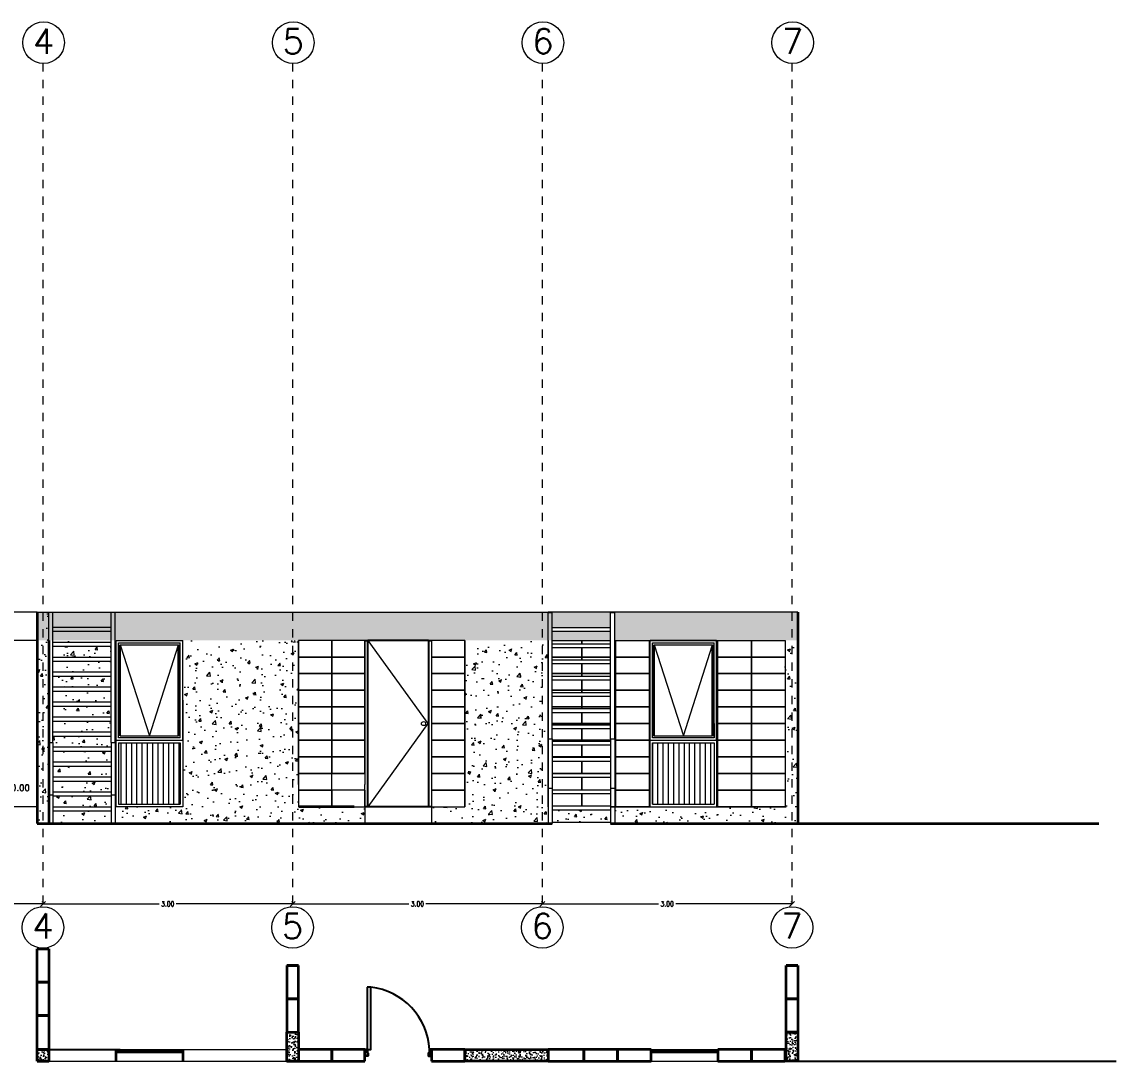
# Model space of a CAD drawing. Header units: inches. Extents: x -1721 to -596, y -6348 to -3031.
# Drawn here: x -682.13 to -668.98, y -3096.28 to -3083.8 of the extents above; entities that cross this region are included whole.
import ezdxf

# ---------------------------------------------------------------- set-up
doc = ezdxf.new("R2010")
doc.units = ezdxf.units.IN
doc.header["$MEASUREMENT"] = 0
doc.linetypes.add('CENTER', pattern=[2, 1.25, -0.25, 0.25, -0.25])
for name, color, linetype, lineweight in [('$1$A-DOOR-FULL', 4, 'Continuous', 25), ('$1$A-FLOR-PATT', 8, 'Continuous', 18), ('$1$A-FURN', 8, 'Continuous', 18), ('$1$A-GLAZ-FULL', 4, 'Continuous', 25), ('$1$A-WALL-FULL', 7, 'Continuous', 35), ('A-ANNO-DIMS', 3, 'Continuous', 18), ('A-ANNO-SYMB', 3, 'Continuous', 18), ('A-ANNO-TEXT', 3, 'Continuous', 18), ('A-DOOR-FULL', 4, 'Continuous', 25), ('A-ELEV-MBE1', 7, 'Continuous', 13), ('A-ELEV-MBE2', 4, 'Continuous', 18), ('A-ELEV-PATT', 8, 'Continuous', 13), ('A-SECT-MCUT', 7, 'Continuous', 35)]:
    doc.layers.add(name, color=color, linetype=linetype, lineweight=lineweight)
doc.layers.add('$1$Layer1', color=7, linetype='Continuous')
doc.layers.add('Layer1', color=7, linetype='Continuous')
doc.styles.add('E-ROMANS', font='romans.shx', dxfattribs={"width": 0.8})
doc.dimstyles.new('E-0050_TICK_12', dxfattribs={"dimscale": 0.001, "dimtxt": 60, "dimasz": 60, "dimexe": 30, "dimexo": 20, "dimgap": 30, "dimtad": 0, "dimzin": 0, "dimdsep": 46, "dimtxsty": 'E-ROMANS', "dimblk": 'OBLIQUE', "dimcen": 30, "dimclrd": 256, "dimclre": 256, "dimclrt": 256, "dimadec": 0, "dimazin": 0, "dimtfac": 1, "dimtmove": 1, "dimatfit": 3, "dimldrblk": 'OPEN90', "dimfxl": 1, "dimtfill": 1, "dimtolj": 1, "dimtzin": 0, "dimlwd": -1, "dimarcsym": 0})
pattern_1 = [(50, (-657.52882, -2986.64248), (0.3643693, -0.0318782), [0.0381, -0.4191]), (355, (-657.52882, -2986.64248), (-0.0704857, 0.3821133), [0.03048, -0.33528]), (100.451, (-657.49846, -2986.64514), (0.293885, 0.3502334), [0.03238, -0.35618]), (46.1842, (-657.5288, -2986.5409), (0.542158, -0.0840847), [0.05715, -0.62865]), (96.6356, (-657.48364, -2986.5479), (0.4748085, 0.494851), [0.04857, -0.53427]), (351.184, (-657.5288, -2986.5409), (0.4748092, 0.4948502), [0.04572, -0.50292]), (21, (-657.47802, -2986.56628), (0.3032298, -0.204531), [0.0381, -0.4191]), (326, (-657.47802, -2986.56628), (0.123604, 0.3683759), [0.03048, -0.33528]), (71.4514, (-657.45275, -2986.58332), (0.426833, 0.1638457), [0.03238, -0.35618]), (37.5, (-657.52882, -2986.64248), (0.0061772, 0.16911008), [0, -0.331216, 0, -0.34036, 0, -0.33655]), (7.5, (-657.52882, -2986.64248), (0.13363933, 0.20036115), [0, -0.194056, 0, -0.323596, 0, -0.12827]), (327.5, (-657.6421, -2986.64248), (0.27118119, -0.01145749), [0, -0.127, 0, -0.39624, 0, -0.52578]), (317.5, (-657.6929, -2986.64248), (0.29625836, 0.050853), [0, -0.1651, 0, -0.263144, 0, -0.37338])]

# ---------------------------------------------------------------- blocks, each defined once
blk = doc.blocks.new('_Oblique')
at = {"color": 0, "linetype": 'ByBlock', "lineweight": -2}
blk.add_line((-0.5, -0.5), (0.5, 0.5), dxfattribs=at)
blk = doc.blocks.new('*D9')
at = {"layer": 'A-ANNO-DIMS', "lineweight": -2, "transparency": 16777216}
for p, q in [((-684.873, -3094.373), (-684.873, -3094.363)), ((-681.873, -3094.373), (-681.873, -3094.363))]:
    blk.add_line(p, q, dxfattribs=at)
at = {"layer": 'A-ANNO-DIMS', "transparency": 16777216}
for p, q in [((-684.873, -3094.393), (-683.477, -3094.393)), ((-681.873, -3094.393), (-683.27, -3094.393))]:
    blk.add_line(p, q, dxfattribs=at)
at = {"layer": 'DEFPOINTS', "color": 0, "transparency": 16777216}
for p in [(-684.873, -3094.393), (-681.873, -3094.393), (-681.873, -3094.393)]:
    blk.add_point(p, dxfattribs=at)
at = {"layer": 'A-ANNO-DIMS', "transparency": 16777216, "xscale": 0.06, "yscale": 0.06, "zscale": 0.06, "rotation": 180}
blk.add_blockref('_Oblique', (-684.873, -3094.393), dxfattribs=at)
at = {"layer": 'A-ANNO-DIMS', "transparency": 16777216, "xscale": 0.06, "yscale": 0.06, "zscale": 0.06}
blk.add_blockref('_Oblique', (-681.873, -3094.393), dxfattribs=at)
at = {"layer": 'A-ANNO-DIMS', "transparency": 16777216, "insert": (-683.373, -3094.393), "char_height": 0.06, "attachment_point": 5, "style": 'E-ROMANS', "bg_fill": 3, "box_fill_scale": 1.25, "bg_fill_color": 256, "bg_fill_true_color": 13158600, "bg_fill_transparency": 0}
blk.add_mtext('\\A1;3.00', dxfattribs=at)
blk = doc.blocks.new('_Open90')
at = {"color": 0, "linetype": 'ByBlock', "lineweight": -2}
for p, q in [((0, 0), (-1, 0)), ((-0.5, 0.5), (0, 0)), ((0, 0), (-0.5, -0.5))]:
    blk.add_line(p, q, dxfattribs=at)
blk = doc.blocks.new('*D10')
at = {"layer": 'A-ANNO-DIMS', "lineweight": -2, "transparency": 16777216}
for p, q in [((-681.873, -3094.373), (-681.873, -3094.363)), ((-678.873, -3094.373), (-678.873, -3094.363))]:
    blk.add_line(p, q, dxfattribs=at)
at = {"layer": 'A-ANNO-DIMS', "transparency": 16777216}
for p, q in [((-681.873, -3094.393), (-680.477, -3094.393)), ((-678.873, -3094.393), (-680.27, -3094.393))]:
    blk.add_line(p, q, dxfattribs=at)
at = {"layer": 'DEFPOINTS', "color": 0, "transparency": 16777216}
for p in [(-681.873, -3094.393), (-678.873, -3094.393), (-678.873, -3094.393)]:
    blk.add_point(p, dxfattribs=at)
at = {"layer": 'A-ANNO-DIMS', "transparency": 16777216, "xscale": 0.06, "yscale": 0.06, "zscale": 0.06, "rotation": 180}
blk.add_blockref('_Oblique', (-681.873, -3094.393), dxfattribs=at)
at = {"layer": 'A-ANNO-DIMS', "transparency": 16777216, "xscale": 0.06, "yscale": 0.06, "zscale": 0.06}
blk.add_blockref('_Oblique', (-678.873, -3094.393), dxfattribs=at)
at = {"layer": 'A-ANNO-DIMS', "transparency": 16777216, "insert": (-680.373, -3094.393), "char_height": 0.06, "attachment_point": 5, "style": 'E-ROMANS', "bg_fill": 3, "box_fill_scale": 1.25, "bg_fill_color": 256, "bg_fill_true_color": 13158600, "bg_fill_transparency": 0}
blk.add_mtext('\\A1;3.00', dxfattribs=at)
blk = doc.blocks.new('*D11')
at = {"layer": 'A-ANNO-DIMS', "lineweight": -2, "transparency": 16777216}
for p, q in [((-678.873, -3094.373), (-678.873, -3094.363)), ((-675.873, -3094.373), (-675.873, -3094.363))]:
    blk.add_line(p, q, dxfattribs=at)
at = {"layer": 'A-ANNO-DIMS', "transparency": 16777216}
for p, q in [((-678.873, -3094.393), (-677.477, -3094.393)), ((-675.873, -3094.393), (-677.27, -3094.393))]:
    blk.add_line(p, q, dxfattribs=at)
at = {"layer": 'DEFPOINTS', "color": 0, "transparency": 16777216}
for p in [(-678.873, -3094.393), (-675.873, -3094.393), (-675.873, -3094.393)]:
    blk.add_point(p, dxfattribs=at)
at = {"layer": 'A-ANNO-DIMS', "transparency": 16777216, "xscale": 0.06, "yscale": 0.06, "zscale": 0.06, "rotation": 180}
blk.add_blockref('_Oblique', (-678.873, -3094.393), dxfattribs=at)
at = {"layer": 'A-ANNO-DIMS', "transparency": 16777216, "xscale": 0.06, "yscale": 0.06, "zscale": 0.06}
blk.add_blockref('_Oblique', (-675.873, -3094.393), dxfattribs=at)
at = {"layer": 'A-ANNO-DIMS', "transparency": 16777216, "insert": (-677.373, -3094.393), "char_height": 0.06, "attachment_point": 5, "style": 'E-ROMANS', "bg_fill": 3, "box_fill_scale": 1.25, "bg_fill_color": 256, "bg_fill_true_color": 13158600, "bg_fill_transparency": 0}
blk.add_mtext('\\A1;3.00', dxfattribs=at)
blk = doc.blocks.new('*D12')
at = {"layer": 'A-ANNO-DIMS', "lineweight": -2, "transparency": 16777216}
for p, q in [((-675.873, -3094.373), (-675.873, -3094.363)), ((-672.873, -3094.373), (-672.873, -3094.363))]:
    blk.add_line(p, q, dxfattribs=at)
at = {"layer": 'A-ANNO-DIMS', "transparency": 16777216}
for p, q in [((-675.873, -3094.393), (-674.477, -3094.393)), ((-672.873, -3094.393), (-674.27, -3094.393))]:
    blk.add_line(p, q, dxfattribs=at)
at = {"layer": 'DEFPOINTS', "color": 0, "transparency": 16777216}
for p in [(-675.873, -3094.393), (-672.873, -3094.393), (-672.873, -3094.393)]:
    blk.add_point(p, dxfattribs=at)
at = {"layer": 'A-ANNO-DIMS', "transparency": 16777216, "xscale": 0.06, "yscale": 0.06, "zscale": 0.06, "rotation": 180}
blk.add_blockref('_Oblique', (-675.873, -3094.393), dxfattribs=at)
at = {"layer": 'A-ANNO-DIMS', "transparency": 16777216, "xscale": 0.06, "yscale": 0.06, "zscale": 0.06}
blk.add_blockref('_Oblique', (-672.873, -3094.393), dxfattribs=at)
at = {"layer": 'A-ANNO-DIMS', "transparency": 16777216, "insert": (-674.373, -3094.393), "char_height": 0.06, "attachment_point": 5, "style": 'E-ROMANS', "bg_fill": 3, "box_fill_scale": 1.25, "bg_fill_color": 256, "bg_fill_true_color": 13158600, "bg_fill_transparency": 0}
blk.add_mtext('\\A1;3.00', dxfattribs=at)

msp = doc.modelspace()

# ---------------------------------------------------------------- hatches: boundary and pattern name
at = {"layer": '$1$A-FLOR-PATT'}
h = msp.add_hatch(dxfattribs=at)
h.set_pattern_fill('AR-CONC', color=256, scale=0.0005, style=0)
h.set_pattern_definition([(50, (-657.52882, -3009.13192), (0.091092334, -0.00796954), [0.009525, -0.104775]), (355, (-657.52882, -3009.13192), (-0.01762141, 0.09552832), [0.00762, -0.08382]), (100.451, (-657.52123, -3009.13258), (0.07347125, 0.08755834), [0.008095, -0.089045]), (46.1842, (-657.52882, -3009.10652), (0.13553952, -0.02102116), [0.0142875, -0.1571625]), (96.6356, (-657.51753, -3009.10827), (0.11870212, 0.12371278), [0.0121425, -0.1335675]), (351.184, (-657.52882, -3009.10652), (0.1187023, 0.12371256), [0.01143, -0.12573]), (21, (-657.51612, -3009.11287), (0.07580744, -0.05113276), [0.009525, -0.104775]), (326, (-657.51612, -3009.11287), (0.03090101, 0.09209398), [0.00762, -0.08382]), (71.4514, (-657.5098, -3009.11713), (0.106708245, 0.04096143), [0.008095, -0.089045]), (37.5, (-657.52882, -3009.13192), (0.001544302, 0.04227752), [0, -0.082804, 0, -0.08509, 0, -0.0841375]), (7.5, (-657.52882, -3009.13192), (0.033409831, 0.050090287), [0, -0.048514, 0, -0.080899, 0, -0.0320675]), (327.5, (-657.557142, -3009.13192), (0.067795298, -0.002864372), [0, -0.03175, 0, -0.09906, 0, -0.131445]), (317.5, (-657.56984, -3009.13192), (0.07406459, 0.012713246), [0, -0.041275, 0, -0.065786, 0, -0.093345])])
h.paths.add_polyline_path([(-678.803, -3095.933), (-678.943, -3095.933), (-678.943, -3096.283), (-678.803, -3096.283)])
h = msp.add_hatch(dxfattribs=at)
h.set_pattern_fill('AR-CONC', color=256, scale=0.0005, style=0)
h.set_pattern_definition([(50, (-639.52882, -3009.13192), (0.091092334, -0.00796954), [0.009525, -0.104775]), (355, (-639.52882, -3009.13192), (-0.01762141, 0.09552832), [0.00762, -0.08382]), (100.451, (-639.52123, -3009.13258), (0.07347125, 0.08755834), [0.008095, -0.089045]), (46.1842, (-639.52882, -3009.10652), (0.13553952, -0.02102116), [0.0142875, -0.1571625]), (96.6356, (-639.51753, -3009.10827), (0.11870212, 0.12371278), [0.0121425, -0.1335675]), (351.184, (-639.52882, -3009.10652), (0.1187023, 0.12371256), [0.01143, -0.12573]), (21, (-639.51612, -3009.11287), (0.07580744, -0.05113276), [0.009525, -0.104775]), (326, (-639.51612, -3009.11287), (0.03090101, 0.09209398), [0.00762, -0.08382]), (71.4514, (-639.5098, -3009.11713), (0.106708245, 0.04096143), [0.008095, -0.089045]), (37.5, (-639.52882, -3009.13192), (0.001544302, 0.04227752), [0, -0.082804, 0, -0.08509, 0, -0.0841375]), (7.5, (-639.52882, -3009.13192), (0.033409831, 0.050090287), [0, -0.048514, 0, -0.080899, 0, -0.0320675]), (327.5, (-639.557142, -3009.13192), (0.067795298, -0.002864372), [0, -0.03175, 0, -0.09906, 0, -0.131445]), (317.5, (-639.56984, -3009.13192), (0.07406459, 0.012713246), [0, -0.041275, 0, -0.065786, 0, -0.093345])])
h.paths.add_polyline_path([(-672.943, -3096.283), (-672.803, -3096.283), (-672.803, -3095.933), (-672.943, -3095.933)])
h = msp.add_hatch(dxfattribs=at)
h.set_pattern_fill('AR-CONC', color=256, scale=0.0005, style=0)
h.set_pattern_definition([(50, (-649.33882, -3009.13192), (0.091092334, -0.00796954), [0.009525, -0.104775]), (355, (-649.33882, -3009.13192), (-0.01762141, 0.09552832), [0.00762, -0.08382]), (100.451, (-649.33123, -3009.13258), (0.07347125, 0.08755834), [0.008095, -0.089045]), (46.1842, (-649.33882, -3009.10652), (0.13553952, -0.02102116), [0.0142875, -0.1571625]), (96.6356, (-649.32753, -3009.10827), (0.11870212, 0.12371278), [0.0121425, -0.1335675]), (351.184, (-649.33882, -3009.10652), (0.1187023, 0.12371256), [0.01143, -0.12573]), (21, (-649.32612, -3009.11287), (0.07580744, -0.05113276), [0.009525, -0.104775]), (326, (-649.32612, -3009.11287), (0.03090101, 0.09209398), [0.00762, -0.08382]), (71.4514, (-649.3198, -3009.11713), (0.106708245, 0.04096143), [0.008095, -0.089045]), (37.5, (-649.33882, -3009.13192), (0.001544302, 0.04227752), [0, -0.082804, 0, -0.08509, 0, -0.0841375]), (7.5, (-649.33882, -3009.13192), (0.033409831, 0.050090287), [0, -0.048514, 0, -0.080899, 0, -0.0320675]), (327.5, (-649.367142, -3009.13192), (0.067795298, -0.002864372), [0, -0.03175, 0, -0.09906, 0, -0.131445]), (317.5, (-649.37984, -3009.13192), (0.07406459, 0.012713246), [0, -0.041275, 0, -0.065786, 0, -0.093345])])
h.paths.add_polyline_path([(-681.943, -3096.143), (-681.943, -3096.283), (-681.803, -3096.283), (-681.803, -3096.143)])
for points in [[(-680.977, -3096.179), (-680.977, -3096.177), (-680.991, -3096.177), (-680.991, -3096.155), (-680.977, -3096.155), (-680.977, -3096.153), (-680.993, -3096.153), (-680.993, -3096.179)], [(-680.21, -3096.179), (-680.21, -3096.177), (-680.196, -3096.177), (-680.196, -3096.155), (-680.21, -3096.155), (-680.21, -3096.153), (-680.193, -3096.153), (-680.193, -3096.179)], [(-674.547, -3096.179), (-674.547, -3096.177), (-674.561, -3096.177), (-674.561, -3096.155), (-674.547, -3096.155), (-674.547, -3096.153), (-674.563, -3096.153), (-674.563, -3096.179)], [(-673.78, -3096.179), (-673.78, -3096.177), (-673.766, -3096.177), (-673.766, -3096.155), (-673.78, -3096.155), (-673.78, -3096.153), (-673.763, -3096.153), (-673.763, -3096.179)]]:
    msp.add_hatch(color=256, dxfattribs=at).paths.add_polyline_path(points)
h = msp.add_hatch(dxfattribs=at)
h.set_pattern_fill('AR-CONC', color=256, scale=0.0005, style=0)
h.set_pattern_definition([(50, (-657.53882, -3009.13192), (0.091092334, -0.00796954), [0.009525, -0.104775]), (355, (-657.53882, -3009.13192), (-0.01762141, 0.09552832), [0.00762, -0.08382]), (100.451, (-657.53123, -3009.13258), (0.07347125, 0.08755834), [0.008095, -0.089045]), (46.1842, (-657.53882, -3009.10652), (0.13553952, -0.02102116), [0.0142875, -0.1571625]), (96.6356, (-657.52753, -3009.10827), (0.11870212, 0.12371278), [0.0121425, -0.1335675]), (351.184, (-657.53882, -3009.10652), (0.1187023, 0.12371256), [0.01143, -0.12573]), (21, (-657.52612, -3009.11287), (0.07580744, -0.05113276), [0.009525, -0.104775]), (326, (-657.52612, -3009.11287), (0.03090101, 0.09209398), [0.00762, -0.08382]), (71.4514, (-657.5198, -3009.11713), (0.106708245, 0.04096143), [0.008095, -0.089045]), (37.5, (-657.53882, -3009.13192), (0.001544302, 0.04227752), [0, -0.082804, 0, -0.08509, 0, -0.0841375]), (7.5, (-657.53882, -3009.13192), (0.033409831, 0.050090287), [0, -0.048514, 0, -0.080899, 0, -0.0320675]), (327.5, (-657.567142, -3009.13192), (0.067795298, -0.002864372), [0, -0.03175, 0, -0.09906, 0, -0.131445]), (317.5, (-657.57984, -3009.13192), (0.07406459, 0.012713246), [0, -0.041275, 0, -0.065786, 0, -0.093345])])
h.paths.add_polyline_path([(-676.803, -3096.143), (-676.803, -3096.283), (-675.803, -3096.283), (-675.803, -3096.143)])
at = {"layer": 'A-ELEV-PATT'}
h = msp.add_hatch(dxfattribs=at)
h.set_pattern_fill('AR-CONC', color=256, scale=0.002, style=0)
h.set_pattern_definition([(50, (-657.53882, -2986.64248), (0.3643693, -0.0318782), [0.0381, -0.4191]), (355, (-657.53882, -2986.64248), (-0.0704857, 0.3821133), [0.03048, -0.33528]), (100.451, (-657.50846, -2986.64514), (0.293885, 0.3502334), [0.03238, -0.35618]), (46.1842, (-657.5388, -2986.5409), (0.542158, -0.0840847), [0.05715, -0.62865]), (96.6356, (-657.49364, -2986.5479), (0.4748085, 0.494851), [0.04857, -0.53427]), (351.184, (-657.5388, -2986.5409), (0.4748092, 0.4948502), [0.04572, -0.50292]), (21, (-657.48802, -2986.56628), (0.3032298, -0.204531), [0.0381, -0.4191]), (326, (-657.48802, -2986.56628), (0.123604, 0.3683759), [0.03048, -0.33528]), (71.4514, (-657.46275, -2986.58332), (0.426833, 0.1638457), [0.03238, -0.35618]), (37.5, (-657.53882, -2986.64248), (0.0061772, 0.16911008), [0, -0.331216, 0, -0.34036, 0, -0.33655]), (7.5, (-657.53882, -2986.64248), (0.13363933, 0.20036115), [0, -0.194056, 0, -0.323596, 0, -0.12827]), (327.5, (-657.6521, -2986.64248), (0.27118119, -0.01145749), [0, -0.127, 0, -0.39624, 0, -0.52578]), (317.5, (-657.7029, -2986.64248), (0.29625836, 0.050853), [0, -0.1651, 0, -0.263144, 0, -0.37338])])
h.paths.add_polyline_path([(-681.753, -3092.557), (-681.753, -3092.687), (-681.053, -3092.687), (-681.053, -3092.557)])
h.paths.add_polyline_path([(-681.753, -3091.297), (-681.753, -3091.427), (-681.053, -3091.427), (-681.053, -3091.297)])
h.paths.add_polyline_path([(-681.753, -3091.227), (-681.753, -3091.247), (-681.053, -3091.247), (-681.053, -3091.227)])
h.paths.add_polyline_path([(-681.753, -3091.477), (-681.753, -3091.607), (-681.053, -3091.607), (-681.053, -3091.477)])
h.paths.add_polyline_path([(-681.803, -3093.427), (-681.803, -3090.887), (-681.943, -3090.887), (-681.943, -3093.427)])
h.paths.add_polyline_path([(-681.753, -3091.657), (-681.753, -3091.787), (-681.053, -3091.787), (-681.053, -3091.657)])
h.paths.add_polyline_path([(-681.753, -3093.277), (-681.753, -3093.427), (-681.053, -3093.427), (-681.053, -3093.277)])
h.paths.add_polyline_path([(-681.753, -3091.837), (-681.753, -3091.967), (-681.053, -3091.967), (-681.053, -3091.837)])
h.paths.add_polyline_path([(-681.753, -3093.097), (-681.753, -3093.227), (-681.053, -3093.227), (-681.053, -3093.097)])
h.paths.add_polyline_path([(-681.753, -3092.017), (-681.753, -3092.147), (-681.053, -3092.147), (-681.053, -3092.017)])
h.paths.add_polyline_path([(-681.753, -3092.917), (-681.753, -3093.047), (-681.053, -3093.047), (-681.053, -3092.917)])
h.paths.add_polyline_path([(-681.753, -3092.197), (-681.753, -3092.327), (-681.053, -3092.327), (-681.053, -3092.197)])
h.paths.add_polyline_path([(-681.753, -3092.737), (-681.753, -3092.867), (-681.053, -3092.867), (-681.053, -3092.737)])
h.paths.add_polyline_path([(-681.753, -3092.377), (-681.753, -3092.507), (-681.053, -3092.507), (-681.053, -3092.377)])
h = msp.add_hatch(dxfattribs=at)
h.set_pattern_fill('AR-CONC', color=256, scale=0.002, angle=360, style=0)
h.set_pattern_definition([(50, (-705.61083, -3142.98666), (0.3643693, -0.0318782), [0.0381, -0.4191]), (355, (-705.61083, -3142.98666), (-0.0704857, 0.3821133), [0.03048, -0.33528]), (100.451, (-705.58047, -3142.9893), (0.293885, 0.3502334), [0.03238, -0.35618]), (46.1842, (-705.61083, -3142.88506), (0.542158, -0.0840847), [0.05715, -0.62865]), (96.6356, (-705.56565, -3142.89206), (0.4748085, 0.494851), [0.04857, -0.53427]), (351.184, (-705.61083, -3142.88506), (0.474809, 0.49485), [0.04572, -0.50292]), (21, (-705.56003, -3142.91046), (0.3032298, -0.204531), [0.0381, -0.4191]), (326, (-705.56003, -3142.91046), (0.123604, 0.368376), [0.03048, -0.33528]), (71.4514, (-705.53476, -3142.9275), (0.426833, 0.1638457), [0.03238, -0.35618]), (37.5, (-705.61083, -3142.98666), (0.0061772, 0.16911008), [0, -0.331216, 0, -0.34036, 0, -0.33655]), (7.5, (-705.61083, -3142.98666), (0.1336393, 0.20036115), [0, -0.194056, 0, -0.323596, 0, -0.12827]), (327.5, (-705.72412, -3142.98666), (0.2711812, -0.0114575), [0, -0.127, 0, -0.39624, 0, -0.52578]), (317.5, (-705.77492, -3142.98666), (0.2962584, 0.050853), [0, -0.1651, 0, -0.263144, 0, -0.37338])])
h.paths.add_polyline_path([(-675.053, -3091.072), (-675.053, -3091.117), (-675.753, -3091.117), (-675.753, -3091.072)])
h.paths.add_polyline_path([(-675.003, -3090.887), (-675.003, -3091.227), (-672.803, -3091.227), (-672.803, -3090.887)])
h.paths.add_polyline_path([(-675.053, -3091.227), (-675.053, -3090.887), (-681.943, -3090.887), (-681.943, -3091.227)])
h = msp.add_hatch(dxfattribs=at)
h.set_pattern_fill('AR-CONC', color=256, scale=0.002, style=0)
h.set_pattern_definition(pattern_1)
h.paths.add_polyline_path([(-678.943, -3093.427), (-678.003, -3093.427), (-678.003, -3093.227), (-678.803, -3093.227), (-678.803, -3092.627), (-678.803, -3092.427), (-678.803, -3092.227), (-678.803, -3092.027), (-678.803, -3091.827), (-678.803, -3091.627), (-678.803, -3091.427), (-678.803, -3091.23), (-680.193, -3091.23), (-680.193, -3092.377), (-680.193, -3093.227), (-680.993, -3093.227), (-681.003, -3093.227), (-681.003, -3093.427)])
h.paths.add_polyline_path([(-675.803, -3092.412), (-675.803, -3091.227), (-676.803, -3091.227), (-676.803, -3091.427), (-676.803, -3091.627), (-676.803, -3091.827), (-676.803, -3092.027), (-676.803, -3092.227), (-676.803, -3092.427), (-676.803, -3092.627), (-676.803, -3092.827), (-676.803, -3093.027), (-676.803, -3093.227), (-677.203, -3093.227), (-677.203, -3093.427), (-675.803, -3093.427)])
h = msp.add_hatch(dxfattribs=at)
h.set_pattern_fill('AR-CONC', color=256, scale=0.002, style=0)
h.set_pattern_definition(pattern_1)
h.paths.add_polyline_path([(-675.753, -3093.262), (-675.753, -3093.412), (-675.053, -3093.412), (-675.053, -3093.262)])
h.paths.add_polyline_path([(-675.003, -3093.227), (-675.003, -3093.427), (-672.803, -3093.427), (-672.803, -3091.227), (-672.953, -3091.227), (-672.953, -3093.227)])
h = msp.add_hatch(dxfattribs=at)
h.set_pattern_fill('ANSI31', color=256, scale=0.02, angle=45, style=0)
h.set_pattern_definition([(90, (-648.92882, -2986.64248), (-0.0635, 7e-18), [])])
h.paths.add_polyline_path([(-680.223, -3092.457), (-680.963, -3092.457), (-680.963, -3093.197), (-680.223, -3093.197)])
h = msp.add_hatch(dxfattribs=at)
h.set_pattern_fill('ANSI31', color=256, scale=0.02, angle=45, style=0)
h.set_pattern_definition([(90, (-657.52882, -2986.64248), (-0.0635, 7e-18), [])])
h.paths.add_polyline_path([(-674.548, -3092.457), (-674.548, -3093.197), (-673.808, -3093.197), (-673.808, -3092.457)])

# ---------------------------------------------------------------- linework, layer by layer
at = {"layer": '$1$A-DOOR-FULL'}
msp.add_lwpolyline([(-677.978, -3095.393), (-677.978, -3096.143), (-677.933, -3096.143), (-677.933, -3095.393)], close=True, dxfattribs=at)
msp.add_arc((-678.026, -3096.186), 0.798, 3.0933, 83.3637, dxfattribs=at)
at = {"layer": '$1$A-FURN', "ltscale": 0.8}
for p, q in [((-681.803, -3096.143), (-678.943, -3096.143)), ((-678.793, -3096.143), (-677.933, -3096.143)), ((-677.228, -3096.143), (-672.953, -3096.143)), ((-681.953, -3096.283), (-681.954, -3096.283)), ((-681.803, -3096.283), (-678.943, -3096.283)), ((-675.003, -3096.283), (-675.803, -3096.283))]:
    msp.add_line(p, q, dxfattribs=at)
at = {"layer": '$1$A-FURN'}
for p, q in [((-680.993, -3096.143), (-680.193, -3096.143)), ((-674.563, -3096.143), (-673.763, -3096.143)), ((-680.993, -3096.283), (-680.193, -3096.283)), ((-674.563, -3096.283), (-673.763, -3096.283))]:
    msp.add_line(p, q, dxfattribs=at)
at = {"layer": '$1$A-FURN', "ltscale": 0.04}
msp.add_line((-675.953, -3096.283), (-676.003, -3096.283), dxfattribs=at)
at = {"layer": '$1$A-GLAZ-FULL'}
for p, q in [((-680.993, -3096.153), (-680.21, -3096.153)), ((-680.193, -3096.153), (-680.993, -3096.153)), ((-680.193, -3096.179), (-680.993, -3096.179)), ((-680.981, -3096.173), (-680.981, -3096.159)), ((-680.981, -3096.159), (-680.952, -3096.159)), ((-680.981, -3096.173), (-680.952, -3096.173)), ((-680.219, -3096.163), (-680.962, -3096.163)), ((-680.962, -3096.163), (-680.962, -3096.168)), ((-680.219, -3096.168), (-680.962, -3096.168)), ((-680.952, -3096.163), (-680.952, -3096.159)), ((-680.952, -3096.173), (-680.952, -3096.168)), ((-680.2, -3096.159), (-680.229, -3096.159)), ((-680.229, -3096.163), (-680.229, -3096.159)), ((-680.229, -3096.173), (-680.229, -3096.168)), ((-680.2, -3096.173), (-680.229, -3096.173)), ((-680.219, -3096.168), (-680.219, -3096.163)), ((-680.21, -3096.153), (-680.193, -3096.153)), ((-680.21, -3096.155), (-680.21, -3096.153)), ((-680.21, -3096.179), (-680.21, -3096.177)), ((-680.21, -3096.177), (-680.196, -3096.177)), ((-680.2, -3096.173), (-680.2, -3096.159)), ((-680.196, -3096.177), (-680.196, -3096.155)), ((-674.563, -3096.153), (-673.78, -3096.153)), ((-673.763, -3096.153), (-674.563, -3096.153)), ((-673.763, -3096.179), (-674.563, -3096.179)), ((-674.551, -3096.173), (-674.551, -3096.159)), ((-674.551, -3096.159), (-674.522, -3096.159)), ((-674.551, -3096.173), (-674.522, -3096.173)), ((-673.789, -3096.163), (-674.532, -3096.163)), ((-674.532, -3096.163), (-674.532, -3096.168)), ((-673.789, -3096.168), (-674.532, -3096.168)), ((-674.522, -3096.163), (-674.522, -3096.159)), ((-674.522, -3096.173), (-674.522, -3096.168)), ((-673.77, -3096.159), (-673.799, -3096.159)), ((-673.799, -3096.163), (-673.799, -3096.159)), ((-673.799, -3096.173), (-673.799, -3096.168)), ((-673.77, -3096.173), (-673.799, -3096.173)), ((-673.789, -3096.168), (-673.789, -3096.163)), ((-673.78, -3096.153), (-673.763, -3096.153)), ((-673.78, -3096.155), (-673.78, -3096.153)), ((-673.78, -3096.179), (-673.78, -3096.177)), ((-673.78, -3096.177), (-673.766, -3096.177)), ((-673.77, -3096.173), (-673.77, -3096.159)), ((-673.766, -3096.177), (-673.766, -3096.155))]:
    msp.add_line(p, q, dxfattribs=at)
at = {"layer": '$1$A-WALL-FULL'}
for p, q in [((-681.943, -3094.933), (-681.803, -3094.933)), ((-681.943, -3095.333), (-681.943, -3094.933)), ((-681.803, -3094.933), (-681.943, -3094.933)), ((-681.803, -3094.933), (-681.803, -3095.333)), ((-678.943, -3095.133), (-678.803, -3095.133)), ((-678.803, -3095.133), (-678.943, -3095.133)), ((-678.943, -3095.133), (-678.943, -3095.533)), ((-678.803, -3095.533), (-678.803, -3095.133)), ((-672.803, -3095.133), (-672.943, -3095.133)), ((-672.943, -3095.133), (-672.803, -3095.133)), ((-672.943, -3095.533), (-672.943, -3095.133)), ((-672.803, -3095.133), (-672.803, -3095.533)), ((-681.803, -3095.333), (-681.943, -3095.333)), ((-681.943, -3095.333), (-681.803, -3095.333)), ((-681.943, -3095.733), (-681.943, -3095.333)), ((-681.803, -3095.333), (-681.803, -3095.733)), ((-678.803, -3095.533), (-678.943, -3095.533)), ((-678.943, -3095.533), (-678.943, -3095.933)), ((-678.943, -3095.533), (-678.803, -3095.533)), ((-678.803, -3095.933), (-678.803, -3095.533)), ((-672.803, -3095.533), (-672.943, -3095.533)), ((-672.943, -3095.533), (-672.803, -3095.533)), ((-672.943, -3095.933), (-672.943, -3095.533)), ((-672.803, -3095.533), (-672.803, -3095.933)), ((-681.943, -3095.733), (-681.803, -3095.733)), ((-681.943, -3096.283), (-681.943, -3095.733)), ((-681.803, -3095.733), (-681.943, -3095.733)), ((-681.803, -3095.733), (-681.803, -3096.143)), ((-678.943, -3095.933), (-678.803, -3095.933)), ((-672.803, -3095.933), (-672.943, -3095.933)), ((-681.803, -3096.143), (-681.943, -3096.143)), ((-680.993, -3096.283), (-680.993, -3096.143)), ((-680.193, -3096.143), (-680.193, -3096.283)), ((-678.403, -3096.143), (-678.803, -3096.143)), ((-678.803, -3096.143), (-678.803, -3096.283)), ((-678.003, -3096.143), (-678.403, -3096.143)), ((-678.403, -3096.143), (-678.403, -3096.283)), ((-678.403, -3096.283), (-678.403, -3096.143)), ((-678.003, -3096.283), (-678.003, -3096.143)), ((-675.373, -3096.143), (-675.803, -3096.143)), ((-674.968, -3096.143), (-675.373, -3096.143)), ((-675.373, -3096.143), (-675.373, -3096.283)), ((-675.373, -3096.283), (-675.373, -3096.143)), ((-674.563, -3096.143), (-674.968, -3096.143)), ((-674.968, -3096.143), (-674.968, -3096.283)), ((-674.968, -3096.283), (-674.968, -3096.143)), ((-674.563, -3096.283), (-674.563, -3096.143)), ((-673.358, -3096.143), (-673.763, -3096.143)), ((-673.763, -3096.143), (-673.763, -3096.283)), ((-672.953, -3096.143), (-673.358, -3096.143)), ((-673.358, -3096.143), (-673.358, -3096.283)), ((-673.358, -3096.283), (-673.358, -3096.143)), ((-672.953, -3096.283), (-672.953, -3096.143)), ((-678.803, -3096.283), (-678.943, -3096.283)), ((-678.803, -3096.283), (-678.943, -3096.283)), ((-678.943, -3096.283), (-678.803, -3096.283)), ((-678.943, -3096.283), (-678.803, -3096.283)), ((-678.803, -3096.283), (-678.403, -3096.283)), ((-678.403, -3096.283), (-678.003, -3096.283)), ((-675.803, -3096.283), (-675.373, -3096.283)), ((-675.373, -3096.283), (-674.968, -3096.283)), ((-674.968, -3096.283), (-674.563, -3096.283)), ((-673.763, -3096.283), (-673.358, -3096.283)), ((-673.358, -3096.283), (-672.953, -3096.283))]:
    msp.add_line(p, q, dxfattribs=at)
for points in [[(-678.943, -3095.933), (-678.803, -3095.933), (-678.803, -3096.283), (-678.943, -3096.283)], [(-672.943, -3095.933), (-672.803, -3095.933), (-672.803, -3096.283), (-672.943, -3096.283)], [(-677.203, -3096.283), (-676.803, -3096.283), (-676.803, -3096.143), (-677.203, -3096.143)], [(-676.803, -3096.143), (-675.803, -3096.143), (-675.803, -3096.283), (-676.803, -3096.283)]]:
    msp.add_lwpolyline(points, close=True, dxfattribs=at)
for points in [[(-681.943, -3096.143), (-681.803, -3096.143), (-681.803, -3096.283), (-681.943, -3096.283)], [(-678.003, -3096.188), (-678.003, -3096.188), (-678.003, -3096.143), (-677.978, -3096.143), (-677.978, -3096.188)], [(-678.003, -3096.188), (-678.003, -3096.188), (-678.003, -3096.143), (-677.978, -3096.143), (-677.978, -3096.188)], [(-677.978, -3096.188), (-677.968, -3096.188), (-677.968, -3096.22), (-678.003, -3096.22), (-678.003, -3096.188)], [(-677.228, -3096.188), (-677.238, -3096.188), (-677.238, -3096.22), (-677.203, -3096.22), (-677.203, -3096.188)], [(-677.203, -3096.188), (-677.203, -3096.188), (-677.203, -3096.143), (-677.228, -3096.143), (-677.228, -3096.188)], [(-677.203, -3096.188), (-677.203, -3096.188), (-677.203, -3096.143), (-677.228, -3096.143), (-677.228, -3096.188)], [(-681.943, -3096.283), (-681.803, -3096.283)]]:
    msp.add_lwpolyline(points, dxfattribs=at)
at = {"layer": '$1$Layer1', "color": 7, "true_color": 0xffffff}
for p, q in [((-681.803, -3096.143), (-680.943, -3096.143)), ((-672.803, -3096.283), (-668.978, -3096.283))]:
    msp.add_line(p, q, dxfattribs=at)
for p, q in [((-675.803, -3090.887), (-675.753, -3090.887)), ((-675.053, -3090.887), (-675.003, -3090.887)), ((-678.003, -3091.227), (-677.968, -3091.227)), ((-677.238, -3091.227), (-677.203, -3091.227))]:
    msp.add_line(p, q)
at = {"layer": 'A-ANNO-SYMB', "linetype": 'CENTER', "ltscale": 0.04}
for p, q in [((-681.873, -3084.293), (-681.873, -3094.427)), ((-678.873, -3084.293), (-678.873, -3094.427)), ((-675.873, -3084.293), (-675.873, -3094.427)), ((-672.873, -3084.293), (-672.873, -3094.427))]:
    msp.add_line(p, q, dxfattribs=at)
at = {"layer": 'A-ANNO-SYMB'}
for centre in [(-681.865, -3084.045), (-678.865, -3084.045), (-675.865, -3084.045), (-672.865, -3084.045), (-681.873, -3094.677), (-678.873, -3094.677), (-675.873, -3094.677), (-672.873, -3094.677)]:
    msp.add_circle(centre, 0.25, dxfattribs=at)
at = {"layer": 'A-DOOR-FULL'}
for p, q in [((-677.238, -3091.227), (-677.968, -3091.227)), ((-677.968, -3093.227), (-677.968, -3091.227)), ((-677.238, -3091.227), (-677.238, -3093.227)), ((-677.203, -3093.227), (-678.003, -3093.227))]:
    msp.add_line(p, q, dxfattribs=at)
at = {"layer": 'A-ELEV-MBE1'}
for p, q in [((-681.943, -3090.887), (-678.943, -3090.887)), ((-681.803, -3092.462), (-681.803, -3090.887)), ((-681.803, -3092.456), (-681.803, -3090.887)), ((-681.753, -3092.456), (-681.753, -3090.887)), ((-681.053, -3092.456), (-681.053, -3090.887)), ((-681.003, -3092.456), (-681.003, -3090.887)), ((-675.053, -3090.887), (-675.753, -3090.887)), ((-672.803, -3090.887), (-675.003, -3090.887)), ((-681.753, -3091.067), (-681.053, -3091.067)), ((-681.753, -3091.117), (-681.053, -3091.117)), ((-681.753, -3091.247), (-681.053, -3091.247)), ((-680.993, -3093.227), (-680.993, -3091.227)), ((-680.993, -3091.227), (-680.193, -3091.227)), ((-680.963, -3091.257), (-680.223, -3091.257)), ((-680.963, -3092.397), (-680.963, -3091.257)), ((-680.223, -3092.397), (-680.223, -3091.257)), ((-680.193, -3092.427), (-680.193, -3091.227)), ((-678.803, -3092.957), (-678.803, -3091.227)), ((-678.003, -3091.227), (-678.003, -3092.957)), ((-677.203, -3091.227), (-677.203, -3093.227)), ((-676.803, -3091.227), (-676.803, -3093.227)), ((-675.803, -3091.227), (-675.803, -3093.227)), ((-675.753, -3091.227), (-675.053, -3091.227)), ((-675.003, -3091.227), (-672.953, -3091.227)), ((-674.578, -3091.227), (-674.278, -3091.227)), ((-674.578, -3093.227), (-674.578, -3091.227)), ((-673.778, -3091.227), (-674.578, -3091.227)), ((-674.548, -3091.257), (-673.808, -3091.257)), ((-674.548, -3092.397), (-674.548, -3091.257)), ((-673.808, -3092.397), (-673.808, -3091.257)), ((-673.778, -3092.427), (-673.778, -3091.227)), ((-681.753, -3091.297), (-681.053, -3091.297)), ((-681.753, -3091.427), (-681.053, -3091.427)), ((-681.753, -3091.477), (-681.053, -3091.477)), ((-681.753, -3091.607), (-681.053, -3091.607)), ((-681.753, -3091.657), (-681.053, -3091.657)), ((-681.753, -3091.787), (-681.053, -3091.787)), ((-681.753, -3091.837), (-681.053, -3091.837)), ((-681.753, -3091.967), (-681.053, -3091.967)), ((-681.753, -3092.017), (-681.053, -3092.017)), ((-680.193, -3091.944), (-680.193, -3092.377)), ((-673.778, -3091.944), (-673.778, -3092.377)), ((-681.753, -3092.147), (-681.053, -3092.147)), ((-681.753, -3092.197), (-681.053, -3092.197)), ((-680.193, -3092.227), (-680.193, -3093.227)), ((-674.548, -3092.227), (-674.548, -3092.397)), ((-673.808, -3092.227), (-673.808, -3092.397)), ((-673.778, -3092.227), (-673.778, -3093.227)), ((-681.803, -3092.412), (-681.803, -3093.427)), ((-681.753, -3092.327), (-681.053, -3092.327)), ((-681.753, -3092.377), (-681.053, -3092.377)), ((-680.993, -3092.427), (-680.193, -3092.427)), ((-680.223, -3092.397), (-680.963, -3092.397)), ((-674.578, -3092.427), (-673.778, -3092.427)), ((-673.808, -3092.397), (-674.548, -3092.397)), ((-681.803, -3092.456), (-681.753, -3092.456)), ((-681.803, -3092.456), (-681.803, -3093.083)), ((-681.753, -3092.456), (-681.753, -3093.083)), ((-681.753, -3092.507), (-681.053, -3092.507)), ((-681.753, -3092.557), (-681.053, -3092.557)), ((-681.053, -3092.456), (-681.053, -3093.083)), ((-681.053, -3092.456), (-681.003, -3092.456)), ((-681.003, -3092.456), (-681.003, -3093.083)), ((-680.963, -3092.457), (-680.223, -3092.457)), ((-680.963, -3092.457), (-680.963, -3093.197)), ((-680.223, -3092.457), (-680.223, -3093.197)), ((-674.548, -3092.457), (-673.808, -3092.457)), ((-674.548, -3092.457), (-674.548, -3093.197)), ((-673.808, -3092.457), (-673.808, -3093.197)), ((-681.753, -3092.687), (-681.053, -3092.687)), ((-681.753, -3092.737), (-681.053, -3092.737)), ((-678.003, -3092.827), (-678.403, -3092.827)), ((-681.753, -3092.867), (-681.053, -3092.867)), ((-681.753, -3092.917), (-681.053, -3092.917)), ((-678.003, -3093.027), (-678.003, -3092.957)), ((-681.803, -3093.083), (-681.803, -3093.427)), ((-681.803, -3093.083), (-681.753, -3093.083)), ((-681.753, -3093.047), (-681.053, -3093.047)), ((-681.753, -3093.083), (-681.753, -3093.427)), ((-681.753, -3093.097), (-681.053, -3093.097)), ((-681.053, -3093.083), (-681.053, -3093.427)), ((-681.053, -3093.083), (-681.003, -3093.083)), ((-681.003, -3093.083), (-681.003, -3093.427)), ((-678.803, -3093.027), (-678.803, -3093.227)), ((-678.003, -3093.027), (-678.003, -3093.227)), ((-678.003, -3093.027), (-678.003, -3093.227)), ((-681.753, -3093.227), (-681.053, -3093.227)), ((-681.753, -3093.227), (-681.053, -3093.227)), ((-680.193, -3093.227), (-680.993, -3093.227)), ((-680.963, -3093.197), (-680.223, -3093.197)), ((-678.003, -3093.227), (-678.003, -3093.427)), ((-677.203, -3093.227), (-677.203, -3093.427)), ((-675.053, -3093.227), (-672.943, -3093.227)), ((-674.578, -3093.227), (-673.768, -3093.227)), ((-674.548, -3093.197), (-673.808, -3093.197)), ((-681.753, -3093.277), (-681.053, -3093.277)), ((-681.943, -3093.427), (-675.753, -3093.427)), ((-675.053, -3093.427), (-672.795, -3093.427))]:
    msp.add_line(p, q, dxfattribs=at)
at = {"layer": 'A-ELEV-MBE1', "color": 4}
for p, q in [((-680.944, -3091.28), (-680.243, -3091.28)), ((-674.529, -3091.28), (-673.828, -3091.28)), ((-680.944, -3092.374), (-680.243, -3092.374)), ((-674.529, -3092.374), (-673.828, -3092.374))]:
    msp.add_line(p, q, dxfattribs=at)
at = {"layer": 'A-ELEV-MBE1'}
for points in [[(-680.916, -3090.887), (-678.952, -3090.887)], [(-678.943, -3090.887), (-675.803, -3090.887)], [(-675.398, -3091.312), (-675.398, -3091.427), (-675.753, -3091.427), (-675.753, -3091.227), (-675.398, -3091.227), (-675.398, -3091.267)], [(-675.398, -3091.267), (-675.398, -3091.227), (-675.053, -3091.227)], [(-675.003, -3091.227), (-674.993, -3091.227), (-674.993, -3091.427), (-675.003, -3091.427)], [(-675.053, -3091.427), (-675.398, -3091.427), (-675.398, -3091.312)], [(-675.398, -3091.507), (-675.398, -3091.627), (-675.753, -3091.627), (-675.753, -3091.427), (-675.398, -3091.427), (-675.398, -3091.462)], [(-675.398, -3091.462), (-675.398, -3091.427), (-675.053, -3091.427)], [(-675.053, -3091.627), (-675.398, -3091.627), (-675.398, -3091.507)], [(-675.003, -3091.427), (-674.993, -3091.427), (-674.993, -3091.627), (-675.003, -3091.627)], [(-675.803, -3091.827), (-675.803, -3091.627)], [(-675.753, -3091.627), (-675.398, -3091.627), (-675.398, -3091.657)], [(-675.398, -3091.657), (-675.398, -3091.627), (-675.053, -3091.627)], [(-675.003, -3091.627), (-674.993, -3091.627), (-674.993, -3091.827), (-675.003, -3091.827)], [(-675.398, -3091.702), (-675.398, -3091.827), (-675.753, -3091.827)], [(-675.053, -3091.827), (-675.398, -3091.827), (-675.398, -3091.702)], [(-675.803, -3092.027), (-675.803, -3091.827)], [(-675.753, -3091.827), (-675.398, -3091.827), (-675.398, -3091.852)], [(-675.398, -3091.897), (-675.398, -3092.027), (-675.753, -3092.027)], [(-675.398, -3091.852), (-675.398, -3091.827), (-675.053, -3091.827)], [(-675.053, -3092.027), (-675.398, -3092.027), (-675.398, -3091.897)], [(-675.003, -3091.827), (-674.993, -3091.827), (-674.993, -3092.027), (-675.003, -3092.027)], [(-675.803, -3092.227), (-675.803, -3092.027)], [(-675.753, -3092.027), (-675.398, -3092.027), (-675.398, -3092.047)], [(-675.398, -3092.047), (-675.398, -3092.027), (-675.053, -3092.027)], [(-675.003, -3092.027), (-674.993, -3092.027), (-674.993, -3092.227), (-675.003, -3092.227)], [(-675.398, -3092.092), (-675.398, -3092.227), (-675.753, -3092.227)], [(-675.053, -3092.227), (-675.398, -3092.227), (-675.398, -3092.092)], [(-675.803, -3092.427), (-675.803, -3092.227)], [(-675.753, -3092.227), (-675.398, -3092.227), (-675.398, -3092.242)], [(-675.398, -3092.287), (-675.398, -3092.427), (-675.753, -3092.427)], [(-675.398, -3092.242), (-675.398, -3092.227), (-675.053, -3092.227)], [(-675.053, -3092.427), (-675.398, -3092.427), (-675.398, -3092.287)], [(-675.003, -3092.227), (-674.993, -3092.227), (-674.993, -3092.427), (-675.003, -3092.427)], [(-675.803, -3092.627), (-675.803, -3092.427)], [(-675.753, -3092.427), (-675.398, -3092.427), (-675.398, -3092.437)], [(-675.398, -3092.437), (-675.398, -3092.427), (-675.053, -3092.427)], [(-675.003, -3092.427), (-674.993, -3092.427), (-674.993, -3092.627), (-675.003, -3092.627)], [(-675.398, -3092.482), (-675.398, -3092.627), (-675.753, -3092.627)], [(-675.053, -3092.627), (-675.398, -3092.627), (-675.398, -3092.482)], [(-675.803, -3092.827), (-675.803, -3092.627)], [(-675.753, -3092.627), (-675.398, -3092.627), (-675.398, -3092.632)], [(-675.398, -3092.677), (-675.398, -3092.827), (-675.753, -3092.827)], [(-675.398, -3092.632), (-675.398, -3092.627), (-675.053, -3092.627)], [(-675.053, -3092.827), (-675.398, -3092.827), (-675.398, -3092.677)], [(-675.003, -3092.627), (-674.993, -3092.627), (-674.993, -3092.827), (-675.003, -3092.827)], [(-678.403, -3093.027), (-678.403, -3092.827), (-678.803, -3092.827), (-678.803, -3093.027)], [(-675.803, -3093.027), (-675.803, -3092.827)], [(-675.753, -3092.827), (-675.398, -3092.827)], [(-675.398, -3092.827), (-675.398, -3092.827), (-675.053, -3092.827)], [(-675.003, -3092.827), (-674.993, -3092.827), (-674.993, -3093.027), (-675.003, -3093.027)], [(-675.398, -3093.022), (-675.398, -3092.872)], [(-675.398, -3092.872), (-675.398, -3093.022)], [(-678.793, -3093.027), (-678.393, -3093.027)], [(-675.803, -3093.227), (-675.803, -3093.027)], [(-675.398, -3093.067), (-675.398, -3093.217)], [(-675.398, -3093.217), (-675.398, -3093.067)], [(-675.003, -3093.027), (-674.993, -3093.027), (-674.993, -3093.227), (-675.053, -3093.227)]]:
    msp.add_lwpolyline(points, dxfattribs=at)
for points in [[(-678.803, -3091.427), (-678.403, -3091.427), (-678.403, -3091.227), (-678.803, -3091.227)], [(-678.403, -3091.427), (-678.003, -3091.427), (-678.003, -3091.227), (-678.403, -3091.227)], [(-677.203, -3091.427), (-676.803, -3091.427), (-676.803, -3091.227), (-677.203, -3091.227)], [(-674.993, -3091.227), (-674.588, -3091.227), (-674.588, -3091.427), (-674.993, -3091.427)], [(-673.763, -3091.227), (-673.358, -3091.227), (-673.358, -3091.427), (-673.763, -3091.427)], [(-673.358, -3091.227), (-672.953, -3091.227), (-672.953, -3091.427), (-673.358, -3091.427)], [(-678.803, -3091.627), (-678.403, -3091.627), (-678.403, -3091.427), (-678.803, -3091.427)], [(-678.403, -3091.627), (-678.003, -3091.627), (-678.003, -3091.427), (-678.403, -3091.427)], [(-677.203, -3091.627), (-676.803, -3091.627), (-676.803, -3091.427), (-677.203, -3091.427)], [(-674.993, -3091.427), (-674.588, -3091.427), (-674.588, -3091.627), (-674.993, -3091.627)], [(-673.763, -3091.427), (-673.358, -3091.427), (-673.358, -3091.627), (-673.763, -3091.627)], [(-673.358, -3091.427), (-672.953, -3091.427), (-672.953, -3091.627), (-673.358, -3091.627)], [(-678.803, -3091.827), (-678.403, -3091.827), (-678.403, -3091.627), (-678.803, -3091.627)], [(-678.403, -3091.827), (-678.003, -3091.827), (-678.003, -3091.627), (-678.403, -3091.627)], [(-677.203, -3091.827), (-676.803, -3091.827), (-676.803, -3091.627), (-677.203, -3091.627)], [(-674.993, -3091.627), (-674.588, -3091.627), (-674.588, -3091.827), (-674.993, -3091.827)], [(-673.763, -3091.627), (-673.358, -3091.627), (-673.358, -3091.827), (-673.763, -3091.827)], [(-673.358, -3091.627), (-672.953, -3091.627), (-672.953, -3091.827), (-673.358, -3091.827)], [(-678.803, -3092.027), (-678.403, -3092.027), (-678.403, -3091.827), (-678.803, -3091.827)], [(-678.403, -3092.027), (-678.003, -3092.027), (-678.003, -3091.827), (-678.403, -3091.827)], [(-677.203, -3092.027), (-676.803, -3092.027), (-676.803, -3091.827), (-677.203, -3091.827)], [(-674.993, -3091.827), (-674.588, -3091.827), (-674.588, -3092.027), (-674.993, -3092.027)], [(-673.763, -3091.827), (-673.358, -3091.827), (-673.358, -3092.027), (-673.763, -3092.027)], [(-673.358, -3091.827), (-672.953, -3091.827), (-672.953, -3092.027), (-673.358, -3092.027)], [(-678.803, -3092.227), (-678.403, -3092.227), (-678.403, -3092.027), (-678.803, -3092.027)], [(-678.403, -3092.227), (-678.003, -3092.227), (-678.003, -3092.027), (-678.403, -3092.027)], [(-677.203, -3092.227), (-676.803, -3092.227), (-676.803, -3092.027), (-677.203, -3092.027)], [(-674.993, -3092.027), (-674.588, -3092.027), (-674.588, -3092.227), (-674.993, -3092.227)], [(-673.763, -3092.027), (-673.358, -3092.027), (-673.358, -3092.227), (-673.763, -3092.227)], [(-673.358, -3092.027), (-672.953, -3092.027), (-672.953, -3092.227), (-673.358, -3092.227)], [(-678.803, -3092.427), (-678.403, -3092.427), (-678.403, -3092.227), (-678.803, -3092.227)], [(-678.403, -3092.427), (-678.003, -3092.427), (-678.003, -3092.227), (-678.403, -3092.227)], [(-677.203, -3092.427), (-676.803, -3092.427), (-676.803, -3092.227), (-677.203, -3092.227)], [(-674.993, -3092.227), (-674.588, -3092.227), (-674.588, -3092.427), (-674.993, -3092.427)], [(-673.763, -3092.227), (-673.358, -3092.227), (-673.358, -3092.427), (-673.763, -3092.427)], [(-673.358, -3092.227), (-672.953, -3092.227), (-672.953, -3092.427), (-673.358, -3092.427)], [(-678.803, -3092.627), (-678.403, -3092.627), (-678.403, -3092.427), (-678.803, -3092.427)], [(-678.403, -3092.627), (-678.003, -3092.627), (-678.003, -3092.427), (-678.403, -3092.427)], [(-677.203, -3092.627), (-676.803, -3092.627), (-676.803, -3092.427), (-677.203, -3092.427)], [(-674.993, -3092.427), (-674.588, -3092.427), (-674.588, -3092.627), (-674.993, -3092.627)], [(-673.763, -3092.427), (-673.358, -3092.427), (-673.358, -3092.627), (-673.763, -3092.627)], [(-673.358, -3092.427), (-672.953, -3092.427), (-672.953, -3092.627), (-673.358, -3092.627)], [(-678.803, -3092.827), (-678.403, -3092.827), (-678.403, -3092.627), (-678.803, -3092.627)], [(-678.403, -3092.827), (-678.003, -3092.827), (-678.003, -3092.627), (-678.403, -3092.627)], [(-677.203, -3092.827), (-676.803, -3092.827), (-676.803, -3092.627), (-677.203, -3092.627)], [(-674.993, -3092.627), (-674.588, -3092.627), (-674.588, -3092.827), (-674.993, -3092.827)], [(-673.763, -3092.627), (-673.358, -3092.627), (-673.358, -3092.827), (-673.763, -3092.827)], [(-673.358, -3092.627), (-672.953, -3092.627), (-672.953, -3092.827), (-673.358, -3092.827)], [(-677.203, -3093.027), (-676.803, -3093.027), (-676.803, -3092.827), (-677.203, -3092.827)], [(-674.993, -3092.827), (-674.588, -3092.827), (-674.588, -3093.027), (-674.993, -3093.027)], [(-673.763, -3092.827), (-673.358, -3092.827), (-673.358, -3093.027), (-673.763, -3093.027)], [(-673.358, -3092.827), (-672.953, -3092.827), (-672.953, -3093.027), (-673.358, -3093.027)], [(-678.803, -3093.227), (-678.403, -3093.227), (-678.403, -3093.027), (-678.803, -3093.027)], [(-678.403, -3093.227), (-678.003, -3093.227), (-678.003, -3093.027), (-678.403, -3093.027)], [(-677.203, -3093.227), (-676.803, -3093.227), (-676.803, -3093.027), (-677.203, -3093.027)], [(-674.993, -3093.027), (-674.588, -3093.027), (-674.588, -3093.227), (-674.993, -3093.227)], [(-673.763, -3093.027), (-673.358, -3093.027), (-673.358, -3093.227), (-673.763, -3093.227)], [(-673.358, -3093.027), (-672.953, -3093.027), (-672.953, -3093.227), (-673.358, -3093.227)]]:
    msp.add_lwpolyline(points, close=True, dxfattribs=at)
at = {"layer": 'A-ELEV-MBE2', "ltscale": 0.8}
for p, q in [((-681.943, -3090.887), (-682.443, -3090.887)), ((-681.943, -3091.227), (-682.443, -3091.227)), ((-680.944, -3091.28), (-680.593, -3092.374)), ((-680.593, -3092.374), (-680.243, -3091.28)), ((-674.529, -3091.28), (-674.178, -3092.374)), ((-674.178, -3092.374), (-673.828, -3091.28)), ((-681.943, -3093.227), (-682.443, -3093.227))]:
    msp.add_line(p, q, dxfattribs=at)
at = {"layer": 'A-ELEV-MBE2', "color": 0, "ltscale": 0.8}
for p, q in [((-675.803, -3092.412), (-675.803, -3090.887)), ((-675.753, -3092.412), (-675.753, -3090.887)), ((-675.053, -3092.412), (-675.053, -3090.887)), ((-675.003, -3092.412), (-675.003, -3090.887)), ((-675.753, -3091.072), (-675.053, -3091.072)), ((-675.753, -3091.117), (-675.053, -3091.117)), ((-675.753, -3091.267), (-675.053, -3091.267)), ((-675.753, -3091.312), (-675.053, -3091.312)), ((-675.753, -3091.462), (-675.053, -3091.462)), ((-675.753, -3091.507), (-675.053, -3091.507)), ((-675.753, -3091.657), (-675.053, -3091.657)), ((-675.753, -3091.702), (-675.053, -3091.702)), ((-675.753, -3091.852), (-675.053, -3091.852)), ((-675.753, -3091.897), (-675.053, -3091.897)), ((-675.753, -3092.047), (-675.053, -3092.047)), ((-675.753, -3092.092), (-675.053, -3092.092)), ((-675.753, -3092.242), (-675.053, -3092.242)), ((-675.753, -3092.287), (-675.053, -3092.287)), ((-675.803, -3092.412), (-675.753, -3092.412)), ((-675.803, -3092.412), (-675.803, -3093.427)), ((-675.753, -3092.412), (-675.753, -3093.427)), ((-675.753, -3092.437), (-675.053, -3092.437)), ((-675.053, -3092.412), (-675.003, -3092.412)), ((-675.053, -3092.412), (-675.053, -3093.427)), ((-675.003, -3092.412), (-675.003, -3093.427)), ((-675.753, -3092.482), (-675.053, -3092.482)), ((-675.753, -3092.632), (-675.053, -3092.632)), ((-675.753, -3092.677), (-675.053, -3092.677)), ((-675.753, -3092.827), (-675.053, -3092.827)), ((-675.753, -3092.872), (-675.053, -3092.872)), ((-675.803, -3093.003), (-675.753, -3093.003)), ((-675.753, -3093.022), (-675.053, -3093.022)), ((-675.753, -3093.067), (-675.053, -3093.067)), ((-675.053, -3093.003), (-675.003, -3093.003)), ((-675.753, -3093.217), (-675.053, -3093.217)), ((-675.753, -3093.262), (-675.053, -3093.262)), ((-675.753, -3093.412), (-675.053, -3093.412))]:
    msp.add_line(p, q, dxfattribs=at)
at = {"layer": 'A-ELEV-MBE2', "ltscale": 0.8}
msp.add_lwpolyline([(-677.968, -3091.227), (-677.248, -3092.227), (-677.968, -3093.227)], dxfattribs=at)
msp.add_circle((-677.299, -3092.227), 0.025, dxfattribs=at)
at = {"layer": 'A-SECT-MCUT'}
for p, q in [((-681.943, -3090.887), (-681.943, -3093.427)), ((-672.803, -3090.887), (-672.803, -3091.227)), ((-681.803, -3091.227), (-681.803, -3093.427)), ((-672.803, -3091.227), (-672.803, -3093.427)), ((-678.133, -3093.227), (-678.793, -3093.227)), ((-681.943, -3093.427), (-675.753, -3093.427)), ((-675.053, -3093.427), (-669.187, -3093.427))]:
    msp.add_line(p, q, dxfattribs=at)
at = {"layer": 'Layer1', "color": 4}
for p, q in [((-680.945, -3092.374), (-680.944, -3091.28)), ((-680.242, -3092.374), (-680.243, -3091.28)), ((-674.53, -3092.374), (-674.529, -3091.28)), ((-673.827, -3092.374), (-673.828, -3091.28))]:
    msp.add_line(p, q, dxfattribs=at)

# ---------------------------------------------------------------- texts
at = {"layer": 'A-ANNO-TEXT', "style": 'E-ROMANS'}
for s, height, p in [('4', 0.3, (-681.994, -3084.178)), ('5', 0.3, (-678.994, -3084.178)), ('6', 0.3, (-675.994, -3084.178)), ('7', 0.3, (-672.994, -3084.178)), ('NPT+/-0.00', 0.075, (-682.683, -3093.036)), ('4', 0.3, (-682.002, -3094.81)), ('5', 0.3, (-679.002, -3094.81)), ('6', 0.3, (-676.002, -3094.81)), ('7', 0.3, (-673.002, -3094.81))]:
    msp.add_text(s, height=height, dxfattribs=at).set_placement(p)

# ---------------------------------------------------------------- next in the draw order: dimensions: what is measured, and where the dimension line sits
at = {"layer": 'A-ANNO-DIMS'}
dim = msp.add_linear_dim(base=(-681.873, -3094.393), p1=(-684.873, -3094.393), p2=(-681.873, -3094.393), dimstyle='E-0050_TICK_12', dxfattribs=at)
dim.commit()
dim.dimension.update_dxf_attribs({"geometry": '*D9', "text_midpoint": (-683.373, -3094.393)})

# ---------------------------------------------------------------- next in the draw order: dimensions: what is measured, and where the dimension line sits
dim = msp.add_linear_dim(base=(-678.873, -3094.393), p1=(-681.873, -3094.393), p2=(-678.873, -3094.393), dimstyle='E-0050_TICK_12', dxfattribs=at)
dim.commit()
dim.dimension.update_dxf_attribs({"geometry": '*D10', "text_midpoint": (-680.373, -3094.393)})

# ---------------------------------------------------------------- next in the draw order: dimensions: what is measured, and where the dimension line sits
dim = msp.add_linear_dim(base=(-675.873, -3094.393), p1=(-678.873, -3094.393), p2=(-675.873, -3094.393), dimstyle='E-0050_TICK_12', dxfattribs=at)
dim.commit()
dim.dimension.update_dxf_attribs({"geometry": '*D11', "text_midpoint": (-677.373, -3094.393)})

# ---------------------------------------------------------------- next in the draw order: dimensions: what is measured, and where the dimension line sits
dim = msp.add_linear_dim(base=(-672.873, -3094.393), p1=(-675.873, -3094.393), p2=(-672.873, -3094.393), dimstyle='E-0050_TICK_12', dxfattribs=at)
dim.commit()
dim.dimension.update_dxf_attribs({"geometry": '*D12', "text_midpoint": (-674.373, -3094.393)})

doc.saveas('drawing.dxf')
